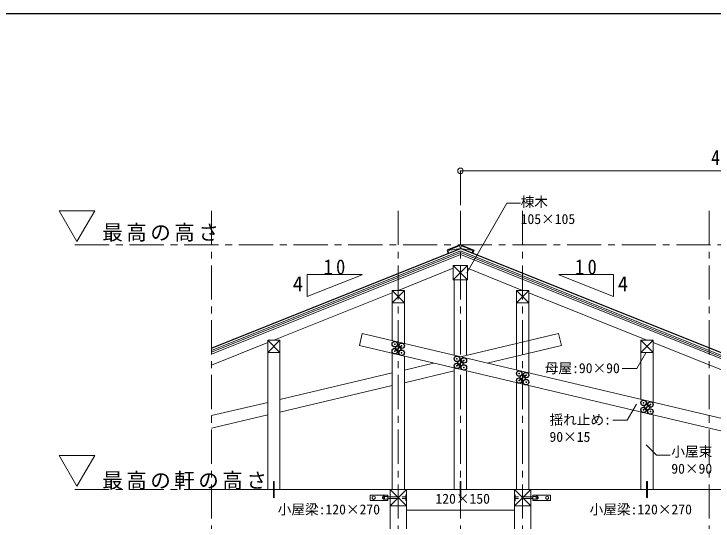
# Model space of a CAD drawing. Units: millimetres at full size, sheet at 1:50; details may follow other scales. Extents: x -10000 to 10000, y -6925 to 6925.
# Drawn here: x 304 to 5418, y 3219 to 6925 of the extents above; entities that cross this region are included whole.
import ezdxf
from ezdxf.enums import TextEntityAlignment as Align

# ---------------------------------------------------------------- set-up
doc = ezdxf.new("R2010")
doc.units = ezdxf.units.MM
doc.header["$LTSCALE"] = 50
doc.header["$PDMODE"] = 32
doc.header["$PDSIZE"] = 40
doc.linetypes.add('CHAIN1', pattern=[8, 5, -1, 1, -1])
doc.linetypes.add('DASHED1', pattern=[1.8, 1.2, -0.6])
for name, color, linetype, lineweight in [('1-0_基準線', 1, 'CHAIN1', 9), ('1-1_仕上げ', 7, 'Continuous', 25), ('1-2_躯体', 4, 'Continuous', 9), ('1-A_文字', 4, 'Continuous', 9), ('1-B_記号', 6, 'Continuous', 9), ('1-D_寸法', 4, 'Continuous', 9), ('2-8', 5, 'Continuous', 9), ('F-1_図枠', 7, 'Continuous', 25)]:
    doc.layers.add(name, color=color, linetype=linetype, lineweight=lineweight)
doc.layers.add('1-8_その他', color=5, linetype='Continuous')
doc.styles.add('ＭＳ ゴシック', font='')
doc.styles.get('ＭＳ ゴシック').set_extended_font_data('MS Gothic')

# ---------------------------------------------------------------- blocks, each defined once
blk = doc.blocks.new('羽子板ボルト')
at = {"layer": '2-8'}
for p, q in [((-175, 6), (-175, -6)), ((-175, 6), (-169, 6)), ((-169, 11), (-169, -10.97)), ((-160, 11), (-169, 11)), ((-160, 0.02), (-169, 0.02)), ((-160, 11), (-160, -10.97)), ((-135, 10), (-160, 10)), ((-135, 6), (-120, 6)), ((-175, -6), (-169, -6)), ((-160, -11), (-169, -11)), ((-135, -10), (-160, -10)), ((-135, -6), (-120, -6))]:
    blk.add_line(p, q, dxfattribs=at)
at = {"layer": '2-8', "linetype": 'DASHED1'}
for p, q in [((-120, 6), (-5, 6)), ((-120, -6), (-5, -6))]:
    blk.add_line(p, q, dxfattribs=at)
at = {"layer": '2-8'}
for points in [[(-265, -20), (-135, -20), (-135, 20), (-265, 20)], [(-240, 12), (-250.39, 6), (-250.39, -6), (-240, -12), (-229.61, -6), (-229.61, 6)]]:
    blk.add_lwpolyline(points, close=True, dxfattribs=at)
at = {"layer": '2-8', "linetype": 'DASHED1'}
blk.add_lwpolyline([(0, 22.5), (-5, 22.5), (-5, -22.5), (0, -22.5)], dxfattribs=at)
blk = doc.blocks.new('カスガイ')
at = {"layer": '2-8'}
for p, q in [((-3, 57), (-3, -57)), ((3, 57), (3, -57))]:
    blk.add_line(p, q, dxfattribs=at)
for centre, start, end in [((0, 57), 0, 180), ((0, -57), 180, 0)]:
    blk.add_arc(centre, 3, start, end, dxfattribs=at)

msp = doc.modelspace()

# ---------------------------------------------------------------- linework, layer by layer
at = {"layer": '1-0_基準線'}
for p, q in [((1750, 5487), (1750, -3675)), ((3115, 5487), (3115, -3675)), ((3570, 5487), (3570, 2663.89)), ((4025, 5487), (4025, -3675)), ((5390, 5487), (5390, -3675)), ((750, 5237), (8665, 5237)), ((750, 3449), (8665, 3449))]:
    msp.add_line(p, q, dxfattribs=at)
at = {"layer": '1-1_仕上げ'}
for p, q in [((3570, 5237), (3472.51, 5198)), ((3570, 5237), (3667.49, 5198)), ((1750, 4482.86), (3570, 5210.86)), ((3472.51, 5198), (3481.52, 5175.47)), ((8265, 3332.86), (3570, 5210.86)), ((3667.49, 5198), (3658.48, 5175.47))]:
    msp.add_line(p, q, dxfattribs=at)
at = {"layer": '1-2_躯体'}
for p, q in [((1750, 4465.63), (3570, 5193.63)), ((1750, 4452.7), (3570, 5180.7)), ((1750, 4439.78), (3570, 5167.78)), ((3570, 5210.86), (3479.01, 5196)), ((3570, 5210.86), (3660.99, 5196)), ((8259.06, 3318), (3570, 5193.63)), ((8133.9, 3355.14), (3570, 5180.7)), ((8240.86, 3299.43), (3570, 5167.78)), ((3517.5, 5066), (3115, 4905)), ((3517.5, 5087), (3622.5, 4982)), ((3517.5, 4982), (3622.5, 5087)), ((4025, 4905), (3622.5, 5066)), ((3525, 4429.73), (3525, 4982)), ((3615, 4429.73), (3615, 4982)), ((3070, 4887), (2205, 4541)), ((3160, 4905), (3070, 4815)), ((3160, 4815), (3070, 4905)), ((3980, 4905), (4070, 4815)), ((3980, 4815), (4070, 4905)), ((4935, 4541), (4070, 4887)), ((3070, 4537.07), (3070, 4815)), ((3160, 4515.84), (3160, 4815)), ((3980, 4322.39), (3980, 4815)), ((4070, 4301.15), (4070, 4815)), ((2852.21, 4588.46), (2831.54, 4500.86)), ((2852.21, 4588.46), (7050.12, 3598.08)), ((4287.79, 4588.46), (3570, 4419.11)), ((4287.79, 4588.46), (4308.46, 4500.86)), ((2160, 4523), (1750, 4359)), ((2250, 4451), (2160, 4541)), ((2250, 4541), (2160, 4451)), ((2831.54, 4500.86), (7029.45, 3510.49)), ((4308.46, 4500.86), (3765.98, 4372.88)), ((4890, 4541), (4980, 4451)), ((4890, 4451), (4980, 4541)), ((5845, 4177), (4980, 4523)), ((2160, 3449), (2160, 4451)), ((2250, 3449), (2250, 4451)), ((4890, 4107.7), (4890, 4451)), ((4980, 4086.46), (4980, 4451)), ((3070, 3449), (3070, 4444.6)), ((3160, 3449), (3160, 4423.37)), ((3374.02, 4372.88), (3160, 4322.39)), ((3070, 4301.15), (2250, 4107.7)), ((3525, 4316.03), (3160, 4229.91)), ((3525, 3449), (3525, 4337.26)), ((3615, 3449), (3615, 4316.03)), ((3070, 4208.68), (2250, 4015.23)), ((3980, 3449), (3980, 4229.91)), ((4070, 3449), (4070, 4208.68)), ((2160, 4086.46), (1750, 3989.74)), ((2160, 3993.99), (1750, 3897.27)), ((4890, 3449), (4890, 4015.23)), ((4980, 3449), (4980, 3993.99)), ((3070, 3507.7), (3070, 3449)), ((3160, 3507.7), (3160, 3449)), ((3980, 3507.7), (3980, 3449)), ((4070, 3507.7), (4070, 3449)), ((1750, 3449), (3115, 3449)), ((3055, 3449), (3175, 3329)), ((3055, 3329), (3175, 3449)), ((3965, 3449), (4085, 3329)), ((3965, 3329), (4085, 3449)), ((3055, 3329), (3055, 599)), ((3055, 2725.39), (3055, 3329)), ((3175, 3329), (3175, 599)), ((3175, 2725.39), (3175, 3329)), ((3965, 3329), (3965, 2899)), ((4085, 3329), (4085, 2899)), ((3965, 3299), (3175, 3299))]:
    msp.add_line(p, q, dxfattribs=at)
at = {"layer": '1-2_躯体', "color": 3, "lineweight": 13}
for p, q in [((2160, 4451), (2160, 4541)), ((2250, 4451), (2160, 4451)), ((3055, 3449), (3175, 3449))]:
    msp.add_line(p, q, dxfattribs=at)
at = {"layer": '1-2_躯体'}
for points in [[(3570, 5210.86), (3486.44, 5177.43), (3479.01, 5196), (3562.57, 5229.43)], [(3570, 5210.86), (3653.56, 5177.43), (3660.99, 5196), (3577.43, 5229.43)]]:
    msp.add_lwpolyline(points, close=True, dxfattribs=at)
at = {"layer": '1-2_躯体', "color": 3, "lineweight": 13}
for points in [[(3517.5, 4982), (3622.5, 4982), (3622.5, 5087), (3517.5, 5087)], [(3160, 4815), (3070, 4815), (3070, 4905), (3160, 4905)], [(3980, 4815), (4070, 4815), (4070, 4905), (3980, 4905)], [(4890, 4451), (4980, 4451), (4980, 4541), (4890, 4541)], [(3055, 3329), (3175, 3329), (3175, 3449), (3055, 3449)], [(3965, 3329), (4085, 3329), (4085, 3449), (3965, 3449)]]:
    msp.add_lwpolyline(points, close=True, dxfattribs=at)
msp.add_lwpolyline([(2160, 4541), (2250, 4541), (2250, 4451)], dxfattribs=at)
at = {"layer": '1-2_躯体'}
msp.add_lwpolyline([(7665, 3449), (5848.21, 3449), (4025, 3449), (3115, 3449)], dxfattribs=at)
at = {"layer": '1-8_その他'}
for p in [(3090, 4511.81), (3140, 4500.01), (3090, 4460.43), (3115, 4480.22), (3140, 4448.64), (3545, 4404.46), (3595, 4392.67), (3545, 4353.09), (3570, 4372.88), (3595, 4341.29), (4000, 4297.12), (4050, 4285.32), (4000, 4245.75), (4025, 4265.53), (4050, 4233.95), (4910, 4082.43), (4910, 4031.06), (4935, 4050.85), (4960, 4070.63), (4960, 4019.26)]:
    msp.add_point(p, dxfattribs=at)
at = {"layer": '1-A_文字'}
for p, q in [((3616.42, 5033.05), (3910.68, 5542.73)), ((3910.68, 5542.73), (4010.68, 5542.73)), ((4858.24, 4072.21), (4791.04, 3955.82)), ((4791.04, 3955.82), (4684.11, 3955.82))]:
    msp.add_line(p, q, dxfattribs=at)
for points in [[(4927.01, 4449.34), (4859.81, 4332.96), (4752.88, 4332.96)], [(5105.51, 3700.23), (5005.51, 3700.23), (4928.68, 3777.06)]]:
    msp.add_lwpolyline(points, dxfattribs=at)
at = {"layer": '1-B_記号'}
for p, q in [((2450.04, 5019.67), (2850.04, 5019.67)), ((2450.04, 5019.67), (2450.04, 4859.51)), ((2850.1, 5019.54), (2450.04, 4859.51)), ((4289.9, 5019.54), (4689.96, 4859.51)), ((4689.96, 5019.67), (4289.96, 5019.67)), ((4689.96, 5019.67), (4689.96, 4859.51))]:
    msp.add_line(p, q, dxfattribs=at)
for points in [[(764.57, 5261.4), (894.48, 5486.4), (634.67, 5486.4)], [(764.57, 3473.4), (894.48, 3698.4), (634.67, 3698.4)]]:
    msp.add_lwpolyline(points, close=True, dxfattribs=at)
at = {"layer": '1-D_寸法'}
for q in [(3570, 5528.46), (7665, 5778.46)]:
    msp.add_line((3570, 5778.46), q, dxfattribs=at)
msp.add_point((3570, 5778.46), dxfattribs=at)
at = {"layer": 'F-1_図枠'}
msp.add_lwpolyline([(10000, -6925), (10000, 6925), (-10000, 6925)], dxfattribs=at)

# ---------------------------------------------------------------- block references
at = {"layer": '1-8_その他'}
for name, p in [('カスガイ', (2205, 3449)), ('カスガイ', (3570, 3449)), ('カスガイ', (4935, 3449)), ('羽子板ボルト', (3175, 3389))]:
    msp.add_blockref(name, p, dxfattribs=at)
at = {"layer": '1-8_その他', "xscale": -1}
msp.add_blockref('羽子板ボルト', (3965, 3389), dxfattribs=at)

# ---------------------------------------------------------------- texts
at = {"layer": '1-A_文字', "style": 'ＭＳ ゴシック'}
for s, p in [('棟木', (4010.68, 5492.73)), ('105×105', (4010.68, 5367.73)), ('母屋:90×90', (4186.94, 4277.9)), ('揺れ止め:', (4221.5, 3900.77)), ('90×15', (4221.5, 3775.77)), ('小屋束', (5112.88, 3667.87)), ('90×90', (5112.88, 3542.87)), ('120×150', (3387.26, 3323.34)), ('小屋梁:120×270', (2232.97, 3245.29)), ('小屋梁:120×270', (4515, 3245.29))]:
    msp.add_text(s, height=73.31, dxfattribs=at).set_placement(p, align=Align.BOTTOM_LEFT)
at = {"layer": '1-A_文字', "color": 7, "char_height": 110, "attachment_point": 7, "style": 'ＭＳ ゴシック'}
for s, insert in [('\\T1.17;最高の高さ', (950, 5261.4)), ('\\T1.17;最高の軒の高さ', (950, 3449))]:
    msp.add_mtext(s, dxfattribs=dict(at, insert=insert))
at = {"layer": '1-B_記号', "color": 7, "style": 'ＭＳ ゴシック'}
for p in [(2343.31, 4864.59), (4721.69, 4864.59)]:
    msp.add_text('4', height=110, dxfattribs=at).set_placement(p, align=Align.BOTTOM_LEFT)
at = {"layer": '1-B_記号', "color": 7, "char_height": 110, "attachment_point": 7, "style": 'ＭＳ ゴシック'}
for insert in [(2568.79, 5019.67), (4408.71, 5019.67)]:
    msp.add_mtext('\\T1.36;\\W0.9;10', dxfattribs=dict(at, insert=insert))
at = {"layer": '1-D_寸法', "color": 7, "insert": (5405, 5793.46), "char_height": 110, "attachment_point": 7, "style": 'ＭＳ ゴシック'}
msp.add_mtext('\\T1.38;\\W0.85;4,095', dxfattribs=at)

doc.saveas('drawing.dxf')
